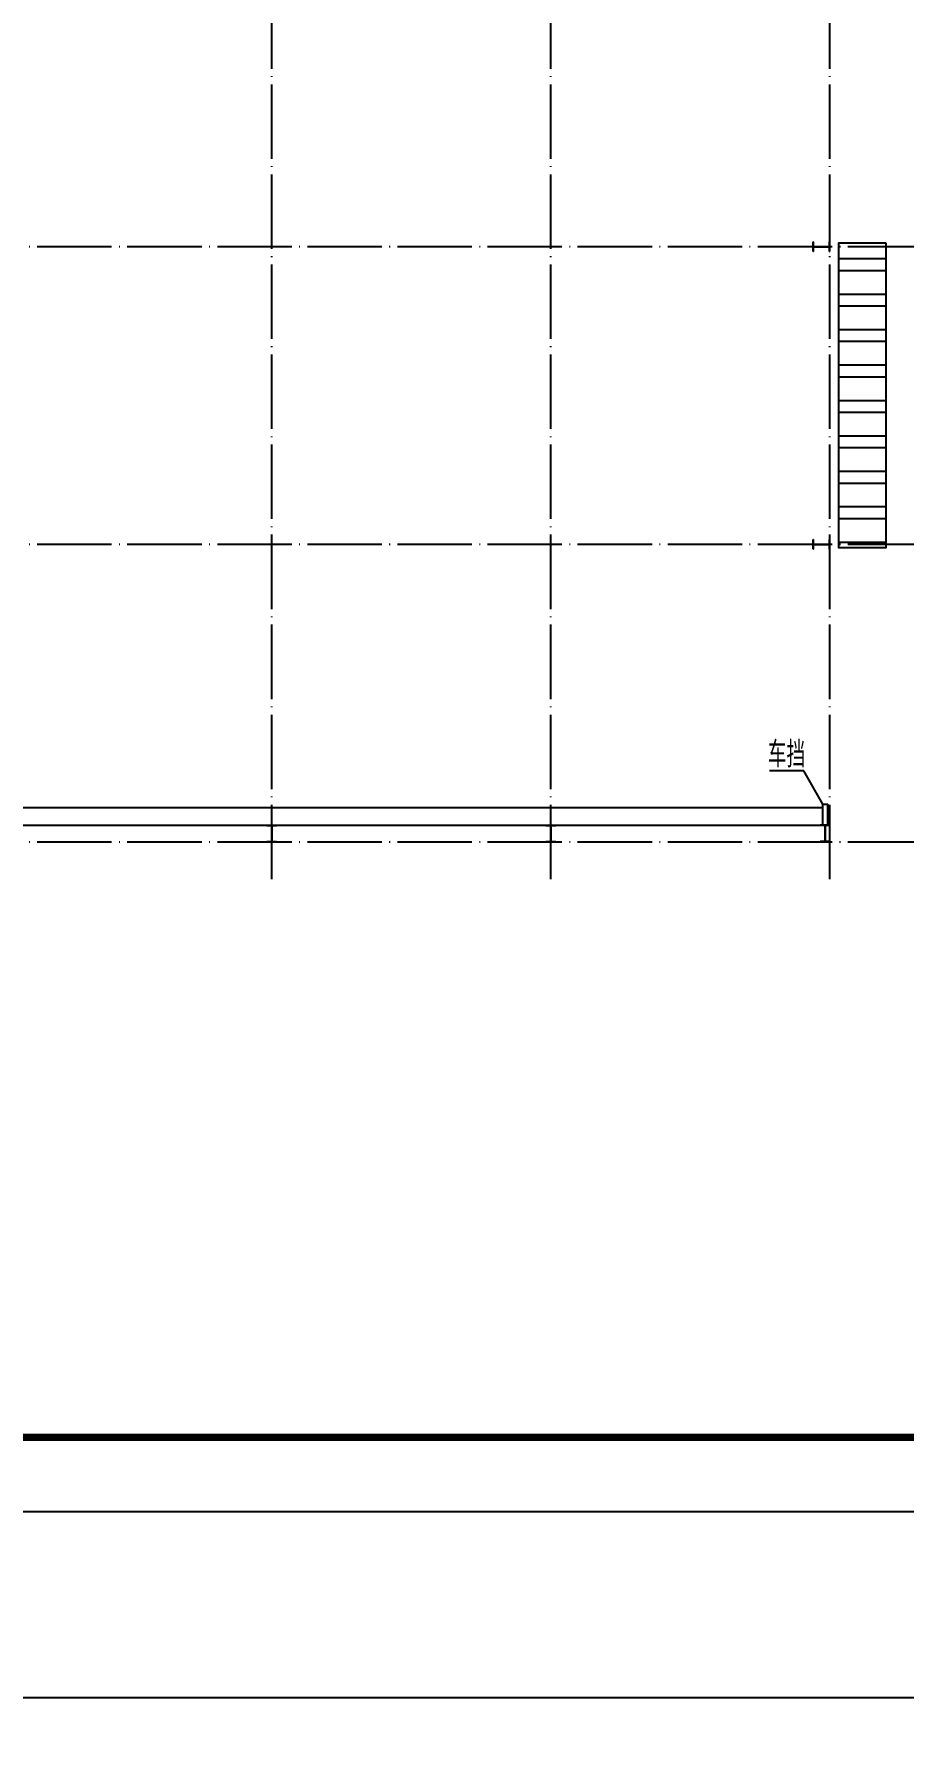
# Model space of a CAD drawing. Extents: x -266287 to 275962, y -324567 to 363765.
# Drawn here: x -118001 to -94653, y -68517 to -22852 of the extents above; entities that cross this region are included whole.
import ezdxf

# ---------------------------------------------------------------- set-up
doc = ezdxf.new("R2010")
doc.units = 0
doc.header["$LTSCALE"] = 1000
doc.linetypes.add('DOTE', pattern=[2.42, 2, -0.2, 0.02, -0.2])
doc.layers.get('0').update_dxf_attribs({"linetype": 'CONTINUOUS'})
for name, color, linetype in [('AXIS', 3, 'CONTINUOUS'), ('DOTE', 1, 'DOTE'), ('PUB_TEXT', 7, 'CONTINUOUS'), ('PUB_TITLE', 4, 'CONTINUOUS'), ('ROOF', 140, 'CONTINUOUS'), ('WINDOW', 4, 'CONTINUOUS')]:
    doc.layers.add(name, color=color, linetype=linetype)
doc.styles.add('_TCH_DIM', font='SIMPLEX', dxfattribs={"bigfont": 'GBCBIG'})

msp = doc.modelspace()

# ---------------------------------------------------------------- hatches: boundary and pattern name
h = msp.add_hatch(color=256)
h.paths.add_polyline_path([(-96615.20461, -28566.69496), (-96615.20461, -28698.56296), (-96626.60941, -28698.56296), (-96626.60941, -28570.49656), (-97053.95981, -28570.49656), (-97053.95981, -28698.56296), (-97065.36461, -28698.56296), (-97065.36461, -28566.69496)])
h.paths.add_polyline_path([(-96615.20461, -28434.82696), (-96615.20461, -28566.69496), (-97065.36461, -28566.69496), (-97065.36461, -28434.82696), (-97053.95981, -28434.82696), (-97053.95981, -28562.89336), (-96626.60941, -28562.89336), (-96626.60941, -28434.82696)])
h = msp.add_hatch(color=256)
h.paths.add_polyline_path([(-96626.60941, -28434.82696), (-96615.20461, -28434.82696)], flags=17)
h.paths.add_polyline_path([(-96626.60941, -28698.56296), (-96626.60941, -28570.49656), (-97053.95981, -28570.49656), (-97053.95981, -28698.56296), (-97065.36461, -28698.56296), (-97065.36461, -28434.82696), (-97053.95981, -28434.82696), (-97053.95981, -28562.89336), (-96626.60941, -28562.89336), (-96626.60941, -28434.82696), (-96615.20461, -28434.82696), (-96615.20461, -28698.56296)])
h.paths.add_polyline_path([(-96626.60941, -28698.56296), (-96615.20461, -28698.56296)], flags=17)
h.paths.add_polyline_path([(-96626.60941, -28434.82696), (-96615.20461, -28434.82696)], flags=16)
h.paths.add_polyline_path([(-96626.60941, -28698.56296), (-96626.60941, -28570.49656), (-97053.95981, -28570.49656), (-97053.95981, -28698.56296), (-97065.36461, -28698.56296), (-97065.36461, -28434.82696), (-97053.95981, -28434.82696), (-97053.95981, -28562.89336), (-96626.60941, -28562.89336), (-96626.60941, -28434.82696), (-96615.20461, -28434.82696), (-96615.20461, -28698.56296)], flags=17)
h.paths.add_polyline_path([(-96615.20461, -28698.56296), (-96615.20461, -28434.82696)], flags=17)
h.paths.add_polyline_path([(-96626.60941, -28698.56296), (-96615.20461, -28698.56296)], flags=16)
h.paths.add_polyline_path([(-96626.60941, -28698.56296), (-96626.60941, -28570.49656)], flags=16)
h.paths.add_polyline_path([(-96626.60941, -28562.89336), (-96626.60941, -28434.82696)], flags=16)
h = msp.add_hatch()
h.set_pattern_fill('ANSI32', color=256, scale=200, angle=-45, style=0)
h.set_pattern_definition([(360, (-100048.5, -197481.7), (7e-12, 952.5), []), (360, (-99731, -197799.2), (7e-12, 952.5), [])])
h.paths.add_polyline_path([(-95115.20461, -28466.91558), (-95115.20461, -36666.69419), (-96375.20461, -36666.69419), (-96375.20461, -28466.91558)])
h = msp.add_hatch(color=256)
h.paths.add_polyline_path([(-96615.20461, -36566.69496), (-96615.20461, -36698.56296), (-96626.60941, -36698.56296), (-96626.60941, -36570.49656), (-97053.95981, -36570.49656), (-97053.95981, -36698.56296), (-97065.36461, -36698.56296), (-97065.36461, -36566.69496)])
h.paths.add_polyline_path([(-96615.20461, -36434.82696), (-96615.20461, -36566.69496), (-97065.36461, -36566.69496), (-97065.36461, -36434.82696), (-97053.95981, -36434.82696), (-97053.95981, -36562.89336), (-96626.60941, -36562.89336), (-96626.60941, -36434.82696)])
h = msp.add_hatch(color=256)
h.paths.add_polyline_path([(-96626.60941, -36434.82696), (-96615.20461, -36434.82696)], flags=17)
h.paths.add_polyline_path([(-96626.60941, -36698.56296), (-96626.60941, -36570.49656), (-97053.95981, -36570.49656), (-97053.95981, -36698.56296), (-97065.36461, -36698.56296), (-97065.36461, -36434.82696), (-97053.95981, -36434.82696), (-97053.95981, -36562.89336), (-96626.60941, -36562.89336), (-96626.60941, -36434.82696), (-96615.20461, -36434.82696), (-96615.20461, -36698.56296)])
h.paths.add_polyline_path([(-96626.60941, -36698.56296), (-96615.20461, -36698.56296)], flags=17)
h.paths.add_polyline_path([(-96626.60941, -36434.82696), (-96615.20461, -36434.82696)], flags=16)
h.paths.add_polyline_path([(-96626.60941, -36698.56296), (-96626.60941, -36570.49656), (-97053.95981, -36570.49656), (-97053.95981, -36698.56296), (-97065.36461, -36698.56296), (-97065.36461, -36434.82696), (-97053.95981, -36434.82696), (-97053.95981, -36562.89336), (-96626.60941, -36562.89336), (-96626.60941, -36434.82696), (-96615.20461, -36434.82696), (-96615.20461, -36698.56296)], flags=17)
h.paths.add_polyline_path([(-96615.20461, -36698.56296), (-96615.20461, -36434.82696)], flags=17)
h.paths.add_polyline_path([(-96626.60941, -36698.56296), (-96615.20461, -36698.56296)], flags=16)
h.paths.add_polyline_path([(-96626.60941, -36698.56296), (-96626.60941, -36570.49656)], flags=16)
h.paths.add_polyline_path([(-96626.60941, -36562.89336), (-96626.60941, -36434.82696)], flags=16)
h = msp.add_hatch(color=256)
h.paths.add_polyline_path([(-111615.20461, -44566.69496), (-111747.07261, -44566.69496), (-111747.07261, -44555.29016), (-111619.00621, -44555.29016), (-111619.00621, -44127.93976), (-111747.07261, -44127.93976), (-111747.07261, -44116.53496), (-111615.20461, -44116.53496)])
h.paths.add_polyline_path([(-111483.33661, -44566.69496), (-111615.20461, -44566.69496), (-111615.20461, -44116.53496), (-111483.33661, -44116.53496), (-111483.33661, -44127.93976), (-111611.40301, -44127.93976), (-111611.40301, -44555.29016), (-111483.33661, -44555.29016)])
h = msp.add_hatch(color=256)
h.paths.add_polyline_path([(-104115.20461, -44566.69496), (-104247.07261, -44566.69496), (-104247.07261, -44555.29016), (-104119.00621, -44555.29016), (-104119.00621, -44127.93976), (-104247.07261, -44127.93976), (-104247.07261, -44116.53496), (-104115.20461, -44116.53496)])
h.paths.add_polyline_path([(-103983.33661, -44566.69496), (-104115.20461, -44566.69496), (-104115.20461, -44116.53496), (-103983.33661, -44116.53496), (-103983.33661, -44127.93976), (-104111.40301, -44127.93976), (-104111.40301, -44555.29016), (-103983.33661, -44555.29016)])
h = msp.add_hatch(color=256)
h.paths.add_polyline_path([(-96747.07261, -44566.69496), (-96615.20461, -44566.69496), (-96615.20461, -44555.29016), (-96743.27101, -44555.29016), (-96743.27101, -44127.93976), (-96615.20461, -44127.93976), (-96615.20461, -44116.53496), (-96747.07261, -44116.53496)])
h.paths.add_polyline_path([(-96878.94061, -44566.69496), (-96747.07261, -44566.69496), (-96747.07261, -44116.53496), (-96878.94061, -44116.53496), (-96878.94061, -44127.93976), (-96750.87421, -44127.93976), (-96750.87421, -44555.29016), (-96878.94061, -44555.29016)])

# ---------------------------------------------------------------- linework, layer by layer
for p, q in [((-97313.01161, -42655.54486), (-98237.20428, -42655.54486)), ((-96811.12094, -43554.7995), (-97313.01161, -42655.54486))]:
    msp.add_line(p, q)
for points in [[(-95115.20461, -28466.91558), (-95115.20461, -36666.69419), (-96375.20461, -36666.69419), (-96375.20461, -28466.91558)], [(-96679.23781, -44127.93976), (-96811.12094, -44127.93976), (-96811.12094, -43554.7995), (-96679.23781, -43554.7995)]]:
    msp.add_lwpolyline(points, close=True)
for points in [[(-201551.17141, -43647.52498), (-201615.20461, -43647.52498), (-201615.20461, -44116.53496), (-96615.20461, -44116.53496)], [(-96811.12094, -43647.52498), (-201419.28827, -43647.52498)], [(-96615.20461, -43647.52498), (-96679.23781, -43647.52498)]]:
    msp.add_lwpolyline(points)
at = {"layer": 'AXIS'}
for p, q in [((-95615.20461, -28566.69496), (-87615.20461, -28566.69496)), ((-95615.20461, -36566.69496), (-87615.20461, -36566.69496)), ((-95615.20461, -44566.69496), (-87615.20461, -44566.69496))]:
    msp.add_line(p, q, dxfattribs=at)
at = {"layer": 'DOTE'}
for p, q in [((-111615.20461, -45566.69496), (-111615.20461, 4433.30504)), ((-104115.20461, -45566.69496), (-104115.20461, 4433.30504)), ((-96615.20461, -45566.69496), (-96615.20461, 4433.30504)), ((-202615.20461, -28566.69496), (-95615.20461, -28566.69496)), ((-202615.20461, -36566.69496), (-95615.20461, -36566.69496)), ((-202615.20461, -44566.69496), (-95615.20461, -44566.69496)), ((-202615.20461, -44566.69496), (-95615.20461, -44566.69496))]:
    msp.add_line(p, q, dxfattribs=at)
at = {"layer": 'PUB_TITLE'}
for points in [[(-220364.58828, -62566.69496), (-71764.58828, -62566.69496), (-71764.58828, 21433.30504), (-220364.58828, 21433.30504)], [(-220364.58828, -151566.69496), (-71764.58828, -151566.69496), (-71764.58828, -67566.69496), (-220364.58828, -67566.69496)]]:
    msp.add_lwpolyline(points, close=True, dxfattribs=at)
at = {"layer": 'PUB_TITLE', "const_width": 200}
msp.add_lwpolyline([(-215364.58828, -60566.69496), (-73764.58828, -60566.69496), (-73764.58828, 19433.30504), (-215364.58828, 19433.30504)], close=True, dxfattribs=at)
at = {"layer": 'ROOF'}
for p, q in [((-95115.20461, -28466.91558), (-95115.20461, -36666.69419)), ((-95115.20461, -28518.91558), (-95115.20461, -36610.69419))]:
    msp.add_line(p, q, dxfattribs=at)
at = {"layer": 'WINDOW', "color": 2}
for p, q in [((-97065.36461, -28434.82696), (-97053.95981, -28434.82696)), ((-97065.36461, -28698.56296), (-97065.36461, -28434.82696)), ((-97053.95981, -28698.56296), (-97065.36461, -28698.56296)), ((-97053.95981, -28562.89336), (-97053.95981, -28434.82696)), ((-97053.95981, -28562.89336), (-96626.60941, -28562.89336)), ((-97053.95981, -28570.49656), (-96626.60941, -28570.49656)), ((-97053.95981, -28698.56296), (-97053.95981, -28570.49656)), ((-96626.60941, -28562.89336), (-96626.60941, -28434.82696)), ((-96626.60941, -28434.82696), (-96615.20461, -28434.82696)), ((-96626.60941, -28434.82696), (-96615.20461, -28434.82696)), ((-96626.60941, -28562.89336), (-96626.60941, -28434.82696)), ((-96626.60941, -28562.89336), (-96626.60941, -28434.82696)), ((-96615.20461, -28434.82696), (-96626.60941, -28434.82696)), ((-96626.60941, -28698.56296), (-96626.60941, -28570.49656)), ((-96626.60941, -28698.56296), (-96626.60941, -28570.49656)), ((-96626.60941, -28698.56296), (-96626.60941, -28570.49656)), ((-96615.20461, -28698.56296), (-96626.60941, -28698.56296)), ((-96615.20461, -28698.56296), (-96626.60941, -28698.56296)), ((-96626.60941, -28698.56296), (-96615.20461, -28698.56296)), ((-96615.20461, -28698.56296), (-96615.20461, -28434.82696)), ((-96615.20461, -28698.56296), (-96615.20461, -28434.82696)), ((-96615.20461, -28698.56296), (-96615.20461, -28434.82696)), ((-97065.36461, -36434.82696), (-97053.95981, -36434.82696)), ((-97065.36461, -36698.56296), (-97065.36461, -36434.82696)), ((-97053.95981, -36562.89336), (-97053.95981, -36434.82696)), ((-96626.60941, -36562.89336), (-96626.60941, -36434.82696)), ((-96626.60941, -36434.82696), (-96615.20461, -36434.82696)), ((-96626.60941, -36434.82696), (-96615.20461, -36434.82696)), ((-96626.60941, -36562.89336), (-96626.60941, -36434.82696)), ((-96626.60941, -36562.89336), (-96626.60941, -36434.82696)), ((-96615.20461, -36434.82696), (-96626.60941, -36434.82696)), ((-96615.20461, -36698.56296), (-96615.20461, -36434.82696)), ((-96615.20461, -36698.56296), (-96615.20461, -36434.82696)), ((-96615.20461, -36698.56296), (-96615.20461, -36434.82696)), ((-97053.95981, -36698.56296), (-97065.36461, -36698.56296)), ((-97053.95981, -36562.89336), (-96626.60941, -36562.89336)), ((-97053.95981, -36570.49656), (-96626.60941, -36570.49656)), ((-97053.95981, -36698.56296), (-97053.95981, -36570.49656)), ((-96626.60941, -36698.56296), (-96626.60941, -36570.49656)), ((-96626.60941, -36698.56296), (-96626.60941, -36570.49656)), ((-96626.60941, -36698.56296), (-96626.60941, -36570.49656)), ((-96615.20461, -36698.56296), (-96626.60941, -36698.56296)), ((-96615.20461, -36698.56296), (-96626.60941, -36698.56296)), ((-96626.60941, -36698.56296), (-96615.20461, -36698.56296)), ((-111747.07261, -44116.53496), (-111483.33661, -44116.53496)), ((-111747.07261, -44127.93976), (-111747.07261, -44116.53496)), ((-111747.07261, -44127.93976), (-111619.00621, -44127.93976)), ((-111619.00621, -44127.93976), (-111619.00621, -44555.29016)), ((-111611.40301, -44127.93976), (-111611.40301, -44555.29016)), ((-111611.40301, -44127.93976), (-111483.33661, -44127.93976)), ((-111483.33661, -44116.53496), (-111483.33661, -44127.93976)), ((-104247.07261, -44116.53496), (-103983.33661, -44116.53496)), ((-104247.07261, -44127.93976), (-104247.07261, -44116.53496)), ((-104247.07261, -44127.93976), (-104119.00621, -44127.93976)), ((-104119.00621, -44127.93976), (-104119.00621, -44555.29016)), ((-104111.40301, -44127.93976), (-104111.40301, -44555.29016)), ((-104111.40301, -44127.93976), (-103983.33661, -44127.93976)), ((-103983.33661, -44116.53496), (-103983.33661, -44127.93976)), ((-96878.94061, -44116.53496), (-96878.94061, -44127.93976)), ((-96615.20461, -44116.53496), (-96878.94061, -44116.53496)), ((-96750.87421, -44127.93976), (-96878.94061, -44127.93976)), ((-96750.87421, -44127.93976), (-96750.87421, -44555.29016)), ((-96743.27101, -44127.93976), (-96743.27101, -44555.29016)), ((-96615.20461, -44127.93976), (-96743.27101, -44127.93976)), ((-96615.20461, -44127.93976), (-96615.20461, -44116.53496)), ((-111747.07261, -44566.69496), (-111747.07261, -44555.29016)), ((-111747.07261, -44555.29016), (-111619.00621, -44555.29016)), ((-111747.07261, -44566.69496), (-111747.07261, -44555.29016)), ((-111747.07261, -44555.29016), (-111619.00621, -44555.29016)), ((-111747.07261, -44555.29016), (-111747.07261, -44566.69496)), ((-111747.07261, -44555.29016), (-111619.00621, -44555.29016)), ((-111747.07261, -44566.69496), (-111483.33661, -44566.69496)), ((-111747.07261, -44566.69496), (-111483.33661, -44566.69496)), ((-111747.07261, -44566.69496), (-111483.33661, -44566.69496)), ((-111611.40301, -44555.29016), (-111483.33661, -44555.29016)), ((-111611.40301, -44555.29016), (-111483.33661, -44555.29016)), ((-111611.40301, -44555.29016), (-111483.33661, -44555.29016)), ((-111483.33661, -44555.29016), (-111483.33661, -44566.69496)), ((-111483.33661, -44555.29016), (-111483.33661, -44566.69496)), ((-111483.33661, -44566.69496), (-111483.33661, -44555.29016)), ((-104247.07261, -44566.69496), (-104247.07261, -44555.29016)), ((-104247.07261, -44555.29016), (-104119.00621, -44555.29016)), ((-104247.07261, -44566.69496), (-104247.07261, -44555.29016)), ((-104247.07261, -44555.29016), (-104119.00621, -44555.29016)), ((-104247.07261, -44555.29016), (-104247.07261, -44566.69496)), ((-104247.07261, -44555.29016), (-104119.00621, -44555.29016)), ((-104247.07261, -44566.69496), (-103983.33661, -44566.69496)), ((-104247.07261, -44566.69496), (-103983.33661, -44566.69496)), ((-104247.07261, -44566.69496), (-103983.33661, -44566.69496)), ((-104111.40301, -44555.29016), (-103983.33661, -44555.29016)), ((-104111.40301, -44555.29016), (-103983.33661, -44555.29016)), ((-104111.40301, -44555.29016), (-103983.33661, -44555.29016)), ((-103983.33661, -44555.29016), (-103983.33661, -44566.69496)), ((-103983.33661, -44555.29016), (-103983.33661, -44566.69496)), ((-103983.33661, -44566.69496), (-103983.33661, -44555.29016)), ((-96750.87421, -44555.29016), (-96878.94061, -44555.29016)), ((-96878.94061, -44555.29016), (-96878.94061, -44566.69496)), ((-96878.94061, -44555.29016), (-96878.94061, -44566.69496)), ((-96750.87421, -44555.29016), (-96878.94061, -44555.29016)), ((-96750.87421, -44555.29016), (-96878.94061, -44555.29016)), ((-96878.94061, -44566.69496), (-96878.94061, -44555.29016)), ((-96615.20461, -44566.69496), (-96878.94061, -44566.69496)), ((-96615.20461, -44566.69496), (-96878.94061, -44566.69496)), ((-96615.20461, -44566.69496), (-96878.94061, -44566.69496)), ((-96615.20461, -44555.29016), (-96743.27101, -44555.29016)), ((-96615.20461, -44555.29016), (-96743.27101, -44555.29016)), ((-96615.20461, -44555.29016), (-96743.27101, -44555.29016)), ((-96615.20461, -44566.69496), (-96615.20461, -44555.29016)), ((-96615.20461, -44566.69496), (-96615.20461, -44555.29016)), ((-96615.20461, -44555.29016), (-96615.20461, -44566.69496))]:
    msp.add_line(p, q, dxfattribs=at)

# ---------------------------------------------------------------- texts
at = {"layer": 'PUB_TEXT', "style": '_TCH_DIM'}
msp.add_text('车挡', height=699.824825, dxfattribs=at).set_placement((-98285.9198, -42566.08948))

doc.saveas('drawing.dxf')
